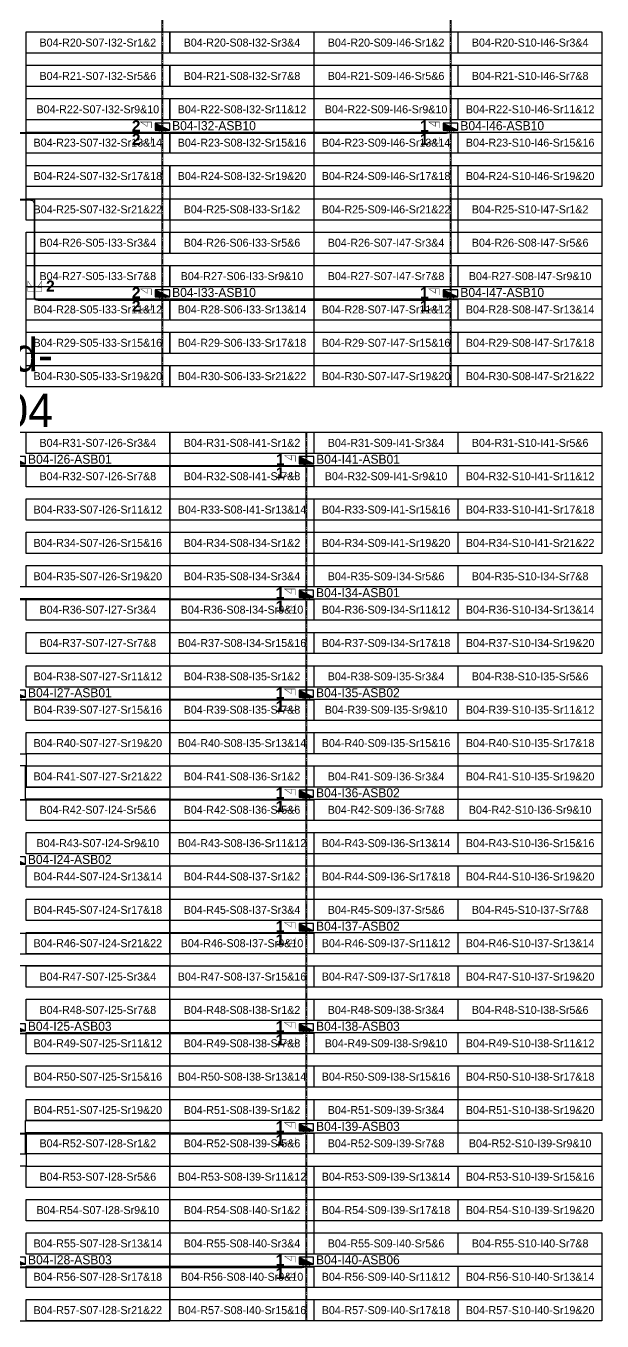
# Model space of a CAD drawing. Header units: metres. Extents: x 530075 to 530399, y 2675487 to 2675927.
# Drawn here: x 530269 to 530398.6, y 2675486.7 to 2675777.9 of the extents above; entities that cross this region are included whole.
import ezdxf
from ezdxf.enums import TextEntityAlignment as Align

# ---------------------------------------------------------------- set-up
doc = ezdxf.new("R2010")
doc.units = ezdxf.units.M
doc.linetypes.add('CENTER', pattern=[2, 1.25, -0.25, 0.25, -0.25])
doc.layers.add('Boundary-12.5 MW Block', color=6, linetype='Continuous', lineweight=9)
doc.layers.add('PILE', color=1, linetype='Continuous', lineweight=15)
for name, color, linetype in [('DC Trench BL-04', 40, 'Continuous'), ('E-Inverter Grouping', 2, 'Continuous'), ('Inverter Block-04', 7, 'Continuous'), ('LT Cable(AG) INV to LT Panel BL-04', 2, 'Continuous'), ('Messenger Wire Block-04 (Master Path)', 30, 'Continuous'), ('Messenger Wire Block-04 (MW Path)', 191, 'Continuous'), ('MMS Block Numbering', 7, 'Continuous'), ('MMS Table Block-04', 8, 'Continuous'), ('Plan Line - DC BL-04', 40, 'Continuous'), ('Section Marking BL-04', 2, 'Continuous')]:
    doc.layers.add(name, color=color, linetype=linetype)
doc.styles.add('Adani Regular', font='Adani Regular.ttf')
doc.styles.add('BoldTextStyle', font='arialbd.ttf')
doc.styles.get("Standard").update_dxf_attribs({"font": 'Adani Regular.ttf'})

# ---------------------------------------------------------------- blocks, each defined once
blk = doc.blocks.new('MMS Table (32.292 x 4.788)')
at = {"color": 0}
blk.add_lwpolyline([(0, -0.002), (0, 4.786), (32.292, 4.786), (32.292, -0.002)], close=True, dxfattribs=at)
at = {"color": 7}
blk.add_attdef('ID1', text='', height=1.8, dxfattribs=at).set_placement((16.146, 2.392), align=Align.MIDDLE_CENTER)
blk = doc.blocks.new('Inverter Block')
h = blk.add_hatch(color=0)
h.dxf.hatch_style = 1
h.paths.add_polyline_path([(-1.46, 2.27), (-1.46, 0.85), (1.46, 0.85)])
at = {"color": 0}
blk.add_lwpolyline([(1.46, 2.27), (-1.46, 2.27), (-1.46, 0.85), (1.46, 0.85)], close=True, dxfattribs=at)
blk.add_lwpolyline([(-1.46, 2.27), (1.46, 0.85)], dxfattribs=at)
at = {"layer": 'PILE'}
for centre in [(-0.61, 0.85), (0.61, 0.85)]:
    blk.add_circle(centre, 0.156, dxfattribs=at)
at = {"color": 7}
blk.add_attdef('ID', (-1.46, 3.01), '', height=1.8, dxfattribs=at)

msp = doc.modelspace()

# ---------------------------------------------------------------- linework, layer by layer
at = {"layer": 'Boundary-12.5 MW Block', "const_width": 0.05}
msp.add_lwpolyline([(530074.71, 2675814.08), (530107.1, 2675814.08), (530107.1, 2675821.58), (530139.5, 2675821.58), (530139.5, 2675844.08), (530171.89, 2675844.08), (530171.89, 2675859.08), (530204.28, 2675859.08), (530204.28, 2675874.08), (530236.67, 2675874.08), (530236.67, 2675881.58), (530269.06, 2675881.58), (530269.06, 2675896.58), (530301.46, 2675896.58), (530301.46, 2675911.58), (530333.85, 2675911.58), (530333.85, 2675926.58), (530398.53, 2675926.58), (530398.53, 2675486.79), (530074.71, 2675486.79)], close=True, dxfattribs=at)
at = {"layer": 'DC Trench BL-04', "color": 40, "const_width": 0.15}
for points in [[(530299.87, 2675821.58), (530299.57, 2675821.58), (530299.57, 2675696.79), (530299.87, 2675696.79)], [(530364.65, 2675821.58), (530364.35, 2675821.58), (530364.35, 2675696.79), (530364.65, 2675696.79)], [(530332.26, 2675686.58), (530331.96, 2675686.58), (530331.96, 2675486.79), (530332.26, 2675486.79)]]:
    msp.add_lwpolyline(points, close=True, dxfattribs=at)
at = {"layer": 'E-Inverter Grouping'}
for points in [[(530333.75, 2675776.58), (530333.75, 2675741.79), (530301.36, 2675741.79), (530301.36, 2675734.29), (530269.06, 2675734.29), (530269.06, 2675776.58)], [(530398.53, 2675776.58), (530398.53, 2675741.79), (530366.14, 2675741.79), (530366.14, 2675734.29), (530333.85, 2675734.29), (530333.85, 2675776.58)], [(530333.75, 2675696.79), (530269.06, 2675696.79), (530269.06, 2675731.58), (530301.46, 2675731.58), (530301.46, 2675739.08), (530333.75, 2675739.08)], [(530398.53, 2675696.79), (530333.85, 2675696.79), (530333.85, 2675731.58), (530366.24, 2675731.58), (530366.24, 2675739.08), (530398.53, 2675739.08)], [(530398.53, 2675659.29), (530333.85, 2675659.29), (530333.85, 2675666.79), (530301.46, 2675666.79), (530301.46, 2675686.58), (530398.53, 2675686.58)], [(530236.67, 2675649.08), (530236.67, 2675614.29), (530269.06, 2675614.29), (530269.06, 2675606.79), (530301.36, 2675606.79), (530301.36, 2675649.08)], [(530236.67, 2675569.29), (530301.36, 2675569.29), (530301.36, 2675604.08), (530268.96, 2675604.08), (530268.96, 2675611.58), (530236.67, 2675611.58)], [(530236.67, 2675524.29), (530268.96, 2675524.29), (530268.96, 2675531.79), (530301.36, 2675531.79), (530301.36, 2675566.58), (530236.67, 2675566.58)], [(530269.06, 2675521.58), (530236.67, 2675521.58), (530236.67, 2675486.79), (530301.36, 2675486.79), (530301.36, 2675529.08), (530269.06, 2675529.08)]]:
    msp.add_lwpolyline(points, close=True, dxfattribs=at)
at = {"layer": 'E-Inverter Grouping', "color": 3}
for points in [[(530236.67, 2675651.79), (530236.67, 2675686.58), (530301.36, 2675686.58), (530301.36, 2675651.79)], [(530301.46, 2675664.07), (530333.75, 2675664.07), (530333.75, 2675656.57), (530398.53, 2675656.57), (530398.53, 2675636.79), (530301.46, 2675636.79)], [(530398.53, 2675606.79), (530366.24, 2675606.79), (530366.24, 2675614.29), (530301.46, 2675614.29), (530301.46, 2675634.07), (530398.53, 2675634.07)], [(530366.14, 2675604.07), (530398.53, 2675604.07), (530398.53, 2675584.29), (530333.85, 2675584.29), (530333.85, 2675591.79), (530301.46, 2675591.79), (530301.46, 2675611.57), (530366.14, 2675611.57)], [(530301.46, 2675589.07), (530333.75, 2675589.07), (530333.75, 2675581.57), (530398.53, 2675581.57), (530398.53, 2675561.79), (530301.46, 2675561.79)], [(530398.53, 2675531.79), (530366.24, 2675531.79), (530366.24, 2675539.29), (530301.46, 2675539.29), (530301.46, 2675559.07), (530398.53, 2675559.07)], [(530366.14, 2675529.07), (530398.53, 2675529.07), (530398.53, 2675509.29), (530333.85, 2675509.29), (530333.85, 2675516.79), (530301.46, 2675516.79), (530301.46, 2675536.57), (530366.14, 2675536.57)], [(530301.46, 2675514.07), (530333.75, 2675514.07), (530333.75, 2675506.57), (530398.53, 2675506.57), (530398.53, 2675486.79), (530301.46, 2675486.79)]]:
    msp.add_lwpolyline(points, close=True, dxfattribs=at)
at = {"layer": 'LT Cable(AG) INV to LT Panel BL-04', "color": 5}
for points in [[(530232.36, 2675719.89), (530228.82, 2675719.89, -0.414214), (530227.92, 2675720.79), (530227.92, 2675723.87, 0.214019), (530227.62, 2675724.54), (530220.91, 2675730.52, -0.214019), (530220.61, 2675731.19), (530220.61, 2675732.9, 0.011115), (530220.61, 2675732.94), (530220.56, 2675733.96, -0.011105), (530220.56, 2675734), (530220.56, 2675752.96, -0.414225), (530221.46, 2675753.86), (530298.82, 2675753.86, 0.414214), (530299.72, 2675754.76), (530299.72, 2675755.19)], [(530232.36, 2675719.91), (530228.85, 2675719.91, -0.414214), (530227.95, 2675720.81), (530227.95, 2675723.88, 0.214019), (530227.65, 2675724.55), (530220.93, 2675730.53, -0.214019), (530220.63, 2675731.2), (530220.63, 2675732.9, 0.011115), (530220.63, 2675732.94), (530220.59, 2675733.96, -0.011105), (530220.59, 2675734), (530220.58, 2675752.94, -0.414225), (530221.48, 2675753.84), (530363.6, 2675753.84, 0.414214), (530364.5, 2675754.74), (530364.5, 2675755.19)], [(530232.36, 2675719.94), (530228.87, 2675719.94, -0.414214), (530227.97, 2675720.84), (530227.97, 2675723.89, 0.214019), (530227.67, 2675724.56), (530220.96, 2675730.54, -0.214019), (530220.66, 2675731.21), (530220.66, 2675732.9, 0.011115), (530220.66, 2675732.94), (530220.61, 2675733.96, -0.011105), (530220.61, 2675734), (530220.61, 2675737.91, -0.414225), (530221.51, 2675738.81), (530270.02, 2675738.81, -0.414214), (530270.92, 2675737.91), (530270.92, 2675717.21, 0.414214), (530271.82, 2675716.31), (530298.82, 2675716.31, 0.414214), (530299.72, 2675717.21), (530299.72, 2675717.69)], [(530232.36, 2675719.96), (530228.9, 2675719.96, -0.414214), (530228, 2675720.86), (530228, 2675723.9, 0.214019), (530227.7, 2675724.57), (530220.98, 2675730.55, -0.214019), (530220.68, 2675731.22), (530220.68, 2675732.9, 0.011115), (530220.68, 2675732.94), (530220.64, 2675733.96, -0.011105), (530220.64, 2675734), (530220.64, 2675737.89, -0.414225), (530221.54, 2675738.79), (530270, 2675738.79, -0.414214), (530270.9, 2675737.89), (530270.9, 2675717.19, 0.414214), (530271.8, 2675716.29), (530363.6, 2675716.29, 0.414214), (530364.5, 2675717.19), (530364.5, 2675717.69)], [(530227.33, 2675717.24), (530225.74, 2675717.24, 0.078431), (530225.47, 2675717.2), (530224.57, 2675716.91, -0.078431), (530224.29, 2675716.86), (530221.19, 2675716.86, 0.414214), (530220.29, 2675715.96), (530220.29, 2675688.16, 0.027742), (530220.29, 2675688.06), (530220.39, 2675687.18, -0.027742), (530220.4, 2675687.08), (530220.4, 2675529.75, 0.414214), (530221.3, 2675528.85), (530331.17, 2675528.85, 0.414214), (530332.07, 2675529.75), (530332.07, 2675530.19)], [(530227.33, 2675717.21), (530225.75, 2675717.21, 0.078431), (530225.47, 2675717.17), (530224.58, 2675716.88, -0.078431), (530224.3, 2675716.84), (530221.21, 2675716.84, 0.414214), (530220.31, 2675715.94), (530220.31, 2675688.16, 0.027742), (530220.32, 2675688.07), (530220.42, 2675687.18, -0.027742), (530220.42, 2675687.08), (530220.42, 2675552.27, 0.414214), (530221.32, 2675551.37), (530331.17, 2675551.37, 0.414214), (530332.07, 2675552.27), (530332.07, 2675552.69)], [(530229.32, 2675717.16), (530225.75, 2675717.16, 0.078431), (530225.48, 2675717.12), (530224.58, 2675716.83, -0.078431), (530224.31, 2675716.79), (530221.26, 2675716.79, 0.414214), (530220.36, 2675715.89), (530220.36, 2675688.17, 0.027742), (530220.37, 2675688.07), (530220.47, 2675687.18, -0.027742), (530220.47, 2675687.08), (530220.47, 2675574.82, 0.414214), (530221.37, 2675573.92), (530331.17, 2675573.92, 0.414214), (530332.07, 2675574.82), (530332.07, 2675575.19)], [(530229.32, 2675717.11), (530225.76, 2675717.11, 0.078431), (530225.48, 2675717.07), (530224.59, 2675716.78, -0.078431), (530224.31, 2675716.74), (530221.31, 2675716.74, 0.414214), (530220.41, 2675715.84), (530220.41, 2675688.17, 0.027742), (530220.42, 2675688.07), (530220.52, 2675687.18, -0.027742), (530220.52, 2675687.08), (530220.52, 2675604.87, 0.414214), (530221.42, 2675603.97), (530331.17, 2675603.97, 0.414214), (530332.07, 2675604.87), (530332.07, 2675605.19)], [(530229.32, 2675717.09), (530225.77, 2675717.09, 0.078431), (530225.49, 2675717.05), (530224.6, 2675716.76, -0.078431), (530224.32, 2675716.71), (530221.34, 2675716.71, 0.414214), (530220.44, 2675715.81), (530220.44, 2675688.17, 0.027742), (530220.44, 2675688.07), (530220.54, 2675687.18, -0.027742), (530220.55, 2675687.08), (530220.55, 2675627.4, 0.414214), (530221.45, 2675626.5), (530331.17, 2675626.5, 0.414214), (530332.07, 2675627.4), (530332.07, 2675627.69)], [(530231.48, 2675717.04), (530225.77, 2675717.04, 0.078431), (530225.5, 2675717), (530224.6, 2675716.71, -0.078431), (530224.33, 2675716.66), (530221.39, 2675716.66, 0.414214), (530220.49, 2675715.76), (530220.49, 2675688.17, 0.027742), (530220.49, 2675688.07), (530220.59, 2675687.19, -0.027742), (530220.6, 2675687.09), (530220.6, 2675649.95, 0.414214), (530221.5, 2675649.05), (530331.17, 2675649.05, 0.414214), (530332.07, 2675649.95), (530332.07, 2675650.19)], [(530231.48, 2675717.01), (530225.78, 2675717.01, 0.078431), (530225.5, 2675716.97), (530224.61, 2675716.68, -0.078431), (530224.33, 2675716.64), (530221.41, 2675716.64, 0.414214), (530220.51, 2675715.74), (530220.51, 2675688.18, 0.027742), (530220.52, 2675688.08), (530220.62, 2675687.19, -0.027742), (530220.62, 2675687.09), (530220.62, 2675679.98, 0.414214), (530221.52, 2675679.08), (530331.21, 2675679.08, 0.414214), (530332.11, 2675679.98), (530332.11, 2675680.19)]]:
    msp.add_lwpolyline(points, format="xyb", dxfattribs=at)
at = {"layer": 'LT Cable(AG) INV to LT Panel BL-04'}
msp.add_lwpolyline([(530228.35, 2675717.58), (530226.64, 2675717.58, 0.078431), (530226.37, 2675717.54), (530224.56, 2675716.96, -0.078431), (530224.29, 2675716.91), (530221.14, 2675716.91, 0.414214), (530220.24, 2675716.01), (530220.24, 2675688.16, 0.027742), (530220.24, 2675688.06), (530220.34, 2675687.17, -0.027742), (530220.35, 2675687.07), (530220.35, 2675499.7, 0.414214), (530221.25, 2675498.8), (530331.17, 2675498.8, 0.414214), (530332.07, 2675499.7), (530332.07, 2675500.19)], format="xyb", dxfattribs=at)
at = {"layer": 'Messenger Wire Block-04 (Master Path)'}
for points in [[(530220.49, 2675753.94), (530366.14, 2675753.94)], [(530220.49, 2675738.94), (530271.05, 2675738.94)], [(530271.05, 2675716.44), (530271.05, 2675738.94)], [(530271.05, 2675716.44), (530366.14, 2675716.44)], [(530220.49, 2675678.94), (530333.75, 2675678.94)], [(530220.49, 2675648.94), (530333.75, 2675648.94)], [(530220.49, 2675626.44), (530333.75, 2675626.44)], [(530220.49, 2675603.94), (530333.75, 2675603.94)], [(530220.49, 2675573.94), (530333.75, 2675573.94)], [(530220.49, 2675551.44), (530333.75, 2675551.44)], [(530220.49, 2675528.94), (530333.75, 2675528.94)], [(530220.49, 2675498.94), (530333.75, 2675498.94)]]:
    msp.add_lwpolyline(points, dxfattribs=at)
at = {"layer": 'Messenger Wire Block-04 (MW Path)', "const_width": 0.1}
for points in [[(530220.49, 2675753.94), (530366.14, 2675753.94)], [(530220.49, 2675738.94), (530271.05, 2675738.94)], [(530270.8, 2675716.44), (530270.8, 2675738.94)], [(530271.05, 2675716.44), (530366.14, 2675716.44)], [(530220.49, 2675678.94), (530333.75, 2675678.94)], [(530220.49, 2675648.94), (530333.75, 2675648.94)], [(530220.49, 2675626.44), (530333.75, 2675626.44)], [(530220.49, 2675603.94), (530333.75, 2675603.94)], [(530220.49, 2675573.94), (530333.75, 2675573.94)], [(530220.49, 2675551.44), (530333.75, 2675551.44)], [(530220.49, 2675528.94), (530333.75, 2675528.94)], [(530220.49, 2675498.94), (530333.75, 2675498.94)]]:
    msp.add_lwpolyline(points, dxfattribs=at)
at = {"layer": 'Plan Line - DC BL-04', "color": 6, "linetype": 'CENTER'}
for points in [[(530299.72, 2675821.58), (530299.72, 2675696.79)], [(530364.5, 2675821.58), (530364.5, 2675696.79)], [(530332.11, 2675686.58), (530332.11, 2675486.79)]]:
    msp.add_lwpolyline(points, dxfattribs=at)
at = {"layer": 'Section Marking BL-04', "color": 94, "lineweight": 35, "true_color": 0x00a500, "const_width": 0.1}
for points in [[(530297.22, 2675754.94), (530297.22, 2675756.33), (530294.82, 2675756.33), (530296.3, 2675755.32), (530296.3, 2675756.33)], [(530362, 2675754.94), (530362, 2675756.33), (530359.6, 2675756.33), (530361.08, 2675755.32), (530361.08, 2675756.33)], [(530297.22, 2675752.94), (530297.22, 2675751.55), (530294.82, 2675751.55), (530296.3, 2675752.56), (530296.3, 2675751.55)], [(530362, 2675752.94), (530362, 2675751.55), (530359.6, 2675751.55), (530361.08, 2675752.56), (530361.08, 2675751.55)], [(530270.85, 2675718.19), (530269.46, 2675718.19), (530269.46, 2675720.59), (530270.47, 2675719.11), (530269.46, 2675719.11)], [(530271.25, 2675718.19), (530272.64, 2675718.19), (530272.64, 2675720.59), (530271.63, 2675719.11), (530272.64, 2675719.11)], [(530297.22, 2675717.44), (530297.22, 2675718.83), (530294.82, 2675718.83), (530296.3, 2675717.82), (530296.3, 2675718.83)], [(530362, 2675717.44), (530362, 2675718.83), (530359.6, 2675718.83), (530361.08, 2675717.82), (530361.08, 2675718.83)], [(530297.22, 2675715.44), (530297.22, 2675714.05), (530294.82, 2675714.05), (530296.3, 2675715.06), (530296.3, 2675714.05)], [(530362, 2675715.44), (530362, 2675714.05), (530359.6, 2675714.05), (530361.08, 2675715.06), (530361.08, 2675714.05)], [(530329.61, 2675679.94), (530329.61, 2675681.33), (530327.21, 2675681.33), (530328.69, 2675680.32), (530328.69, 2675681.33)], [(530329.61, 2675677.94), (530329.61, 2675676.55), (530327.21, 2675676.55), (530328.69, 2675677.56), (530328.69, 2675676.55)], [(530329.57, 2675649.94), (530329.57, 2675651.33), (530327.17, 2675651.33), (530328.65, 2675650.32), (530328.65, 2675651.33)], [(530329.57, 2675647.94), (530329.57, 2675646.55), (530327.17, 2675646.55), (530328.65, 2675647.56), (530328.65, 2675646.55)], [(530329.57, 2675627.44), (530329.57, 2675628.83), (530327.17, 2675628.83), (530328.65, 2675627.82), (530328.65, 2675628.83)], [(530329.57, 2675625.44), (530329.57, 2675624.05), (530327.17, 2675624.05), (530328.65, 2675625.06), (530328.65, 2675624.05)], [(530329.57, 2675604.94), (530329.57, 2675606.33), (530327.17, 2675606.33), (530328.65, 2675605.32), (530328.65, 2675606.33)], [(530329.57, 2675602.94), (530329.57, 2675601.55), (530327.17, 2675601.55), (530328.65, 2675602.56), (530328.65, 2675601.55)], [(530329.57, 2675574.94), (530329.57, 2675576.33), (530327.17, 2675576.33), (530328.65, 2675575.32), (530328.65, 2675576.33)], [(530329.57, 2675572.94), (530329.57, 2675571.55), (530327.17, 2675571.55), (530328.65, 2675572.56), (530328.65, 2675571.55)], [(530329.57, 2675552.44), (530329.57, 2675553.83), (530327.17, 2675553.83), (530328.65, 2675552.82), (530328.65, 2675553.83)], [(530329.57, 2675550.44), (530329.57, 2675549.05), (530327.17, 2675549.05), (530328.65, 2675550.06), (530328.65, 2675549.05)], [(530329.57, 2675529.94), (530329.57, 2675531.33), (530327.17, 2675531.33), (530328.65, 2675530.32), (530328.65, 2675531.33)], [(530329.57, 2675527.94), (530329.57, 2675526.55), (530327.17, 2675526.55), (530328.65, 2675527.56), (530328.65, 2675526.55)], [(530329.57, 2675499.94), (530329.57, 2675501.33), (530327.17, 2675501.33), (530328.65, 2675500.32), (530328.65, 2675501.33)], [(530329.57, 2675497.94), (530329.57, 2675496.55), (530327.17, 2675496.55), (530328.65, 2675497.56), (530328.65, 2675496.55)]]:
    msp.add_lwpolyline(points, dxfattribs=at)

# ---------------------------------------------------------------- block references
at = {"layer": 'Inverter Block-04'}
ref = msp.add_blockref('Inverter Block', (530299.72, 2675753.53), dxfattribs=dict(at, xscale=1.124999999976148, yscale=1.124999999976148, zscale=1.124999999976148))
ref.add_attrib('ID', 'B04-I32-ASB10', (530301.91, 2675754.49), dxfattribs={"layer": '0', "color": 7, "height": 2.025})
ref = msp.add_blockref('Inverter Block', (530364.5, 2675753.53), dxfattribs=dict(at, xscale=1.124999999976148, yscale=1.124999999976148, zscale=1.124999999976148))
ref.add_attrib('ID', 'B04-I46-ASB10', (530366.7, 2675754.49), dxfattribs={"layer": '0', "color": 7, "height": 2.025})
ref = msp.add_blockref('Inverter Block', (530299.72, 2675716.03), dxfattribs=dict(at, xscale=1.124999999976148, yscale=1.124999999976148, zscale=1.124999999976148))
ref.add_attrib('ID', 'B04-I33-ASB10', (530301.91, 2675716.99), dxfattribs={"layer": '0', "color": 7, "height": 2.025})
ref = msp.add_blockref('Inverter Block', (530364.5, 2675716.03), dxfattribs=dict(at, xscale=1.124999999976148, yscale=1.124999999976148, zscale=1.124999999976148))
ref.add_attrib('ID', 'B04-I47-ASB10', (530366.7, 2675716.99), dxfattribs={"layer": '0', "color": 7, "height": 2.025})
ref = msp.add_blockref('Inverter Block', (530267.32, 2675678.53), dxfattribs=dict(at, xscale=1.124999999976148, yscale=1.124999999976148, zscale=1.124999999976148))
ref.add_attrib('ID', 'B04-I26-ASB01', (530269.52, 2675679.49), dxfattribs={"layer": '0', "color": 7, "height": 2.025})
ref = msp.add_blockref('Inverter Block', (530332.11, 2675678.53), dxfattribs=dict(at, xscale=1.124999999976148, yscale=1.124999999976148, zscale=1.124999999976148))
ref.add_attrib('ID', 'B04-I41-ASB01', (530334.3, 2675679.49), dxfattribs={"layer": '0', "color": 7, "height": 2.025})
ref = msp.add_blockref('Inverter Block', (530332.07, 2675648.53), dxfattribs=dict(at, xscale=1.124999999976148, yscale=1.124999999976148, zscale=1.124999999976148))
ref.add_attrib('ID', 'B04-I34-ASB01', (530334.26, 2675649.49), dxfattribs={"layer": '0', "color": 7, "height": 2.025})
ref = msp.add_blockref('Inverter Block', (530267.32, 2675626.03), dxfattribs=dict(at, xscale=1.124999999976148, yscale=1.124999999976148, zscale=1.124999999976148))
ref.add_attrib('ID', 'B04-I27-ASB01', (530269.52, 2675626.99), dxfattribs={"layer": '0', "color": 7, "height": 2.025})
ref = msp.add_blockref('Inverter Block', (530332.07, 2675626.03), dxfattribs=dict(at, xscale=1.124999999976148, yscale=1.124999999976148, zscale=1.124999999976148))
ref.add_attrib('ID', 'B04-I35-ASB02', (530334.26, 2675626.99), dxfattribs={"layer": '0', "color": 7, "height": 2.025})
ref = msp.add_blockref('Inverter Block', (530332.07, 2675603.53), dxfattribs=dict(at, xscale=1.124999999976148, yscale=1.124999999976148, zscale=1.124999999976148))
ref.add_attrib('ID', 'B04-I36-ASB02', (530334.26, 2675604.49), dxfattribs={"layer": '0', "color": 7, "height": 2.025})
ref = msp.add_blockref('Inverter Block', (530267.29, 2675588.53), dxfattribs=dict(at, xscale=1.124999999976148, yscale=1.124999999976148, zscale=1.124999999976148))
ref.add_attrib('ID', 'B04-I24-ASB02', (530269.48, 2675589.49), dxfattribs={"layer": '0', "color": 7, "height": 2.025})
ref = msp.add_blockref('Inverter Block', (530332.07, 2675573.53), dxfattribs=dict(at, xscale=1.124999999976148, yscale=1.124999999976148, zscale=1.124999999976148))
ref.add_attrib('ID', 'B04-I37-ASB02', (530334.26, 2675574.49), dxfattribs={"layer": '0', "color": 7, "height": 2.025})
ref = msp.add_blockref('Inverter Block', (530267.29, 2675551.03), dxfattribs=dict(at, xscale=1.124999999976148, yscale=1.124999999976148, zscale=1.124999999976148))
ref.add_attrib('ID', 'B04-I25-ASB03', (530269.48, 2675551.99), dxfattribs={"layer": '0', "color": 7, "height": 2.025})
ref = msp.add_blockref('Inverter Block', (530332.07, 2675551.03), dxfattribs=dict(at, xscale=1.124999999976148, yscale=1.124999999976148, zscale=1.124999999976148))
ref.add_attrib('ID', 'B04-I38-ASB03', (530334.26, 2675551.99), dxfattribs={"layer": '0', "color": 7, "height": 2.025})
ref = msp.add_blockref('Inverter Block', (530332.07, 2675528.53), dxfattribs=dict(at, xscale=1.124999999976148, yscale=1.124999999976148, zscale=1.124999999976148))
ref.add_attrib('ID', 'B04-I39-ASB03', (530334.26, 2675529.49), dxfattribs={"layer": '0', "color": 7, "height": 2.025})
ref = msp.add_blockref('Inverter Block', (530267.32, 2675498.53), dxfattribs=dict(at, xscale=1.124999999976148, yscale=1.124999999976148, zscale=1.124999999976148))
ref.add_attrib('ID', 'B04-I28-ASB03', (530269.52, 2675499.49), dxfattribs={"layer": '0', "color": 7, "height": 2.025})
ref = msp.add_blockref('Inverter Block', (530332.07, 2675498.53), dxfattribs=dict(at, xscale=1.124999999976148, yscale=1.124999999976148, zscale=1.124999999976148))
ref.add_attrib('ID', 'B04-I40-ASB06', (530334.26, 2675499.49), dxfattribs={"layer": '0', "color": 7, "height": 2.025})
at = {"layer": 'MMS Table Block-04'}
for p, values in [((530269.06, 2675771.79), {'ID1': 'B04-R20-S07-I32-Sr1&2'}), ((530301.46, 2675771.79), {'ID1': 'B04-R20-S08-I32-Sr3&4'}), ((530333.85, 2675771.79), {'ID1': 'B04-R20-S09-I46-Sr1&2'}), ((530366.24, 2675771.79), {'ID1': 'B04-R20-S10-I46-Sr3&4'}), ((530269.06, 2675764.29), {'ID1': 'B04-R21-S07-I32-Sr5&6'}), ((530301.46, 2675764.29), {'ID1': 'B04-R21-S08-I32-Sr7&8'}), ((530333.85, 2675764.29), {'ID1': 'B04-R21-S09-I46-Sr5&6'}), ((530366.24, 2675764.29), {'ID1': 'B04-R21-S10-I46-Sr7&8'}), ((530269.06, 2675756.79), {'ID1': 'B04-R22-S07-I32-Sr9&10'}), ((530301.46, 2675756.79), {'ID1': 'B04-R22-S08-I32-Sr11&12'}), ((530333.85, 2675756.79), {'ID1': 'B04-R22-S09-I46-Sr9&10'}), ((530366.24, 2675756.79), {'ID1': 'B04-R22-S10-I46-Sr11&12'}), ((530269.06, 2675749.29), {'ID1': 'B04-R23-S07-I32-Sr13&14'}), ((530301.46, 2675749.29), {'ID1': 'B04-R23-S08-I32-Sr15&16'}), ((530333.85, 2675749.29), {'ID1': 'B04-R23-S09-I46-Sr13&14'}), ((530366.24, 2675749.29), {'ID1': 'B04-R23-S10-I46-Sr15&16'}), ((530269.06, 2675741.79), {'ID1': 'B04-R24-S07-I32-Sr17&18'}), ((530301.46, 2675741.79), {'ID1': 'B04-R24-S08-I32-Sr19&20'}), ((530333.85, 2675741.79), {'ID1': 'B04-R24-S09-I46-Sr17&18'}), ((530366.24, 2675741.79), {'ID1': 'B04-R24-S10-I46-Sr19&20'}), ((530269.06, 2675734.29), {'ID1': 'B04-R25-S07-I32-Sr21&22'}), ((530301.46, 2675734.29), {'ID1': 'B04-R25-S08-I33-Sr1&2'}), ((530333.85, 2675734.29), {'ID1': 'B04-R25-S09-I46-Sr21&22'}), ((530366.24, 2675734.29), {'ID1': 'B04-R25-S10-I47-Sr1&2'}), ((530269.06, 2675726.79), {'ID1': 'B04-R26-S05-I33-Sr3&4'}), ((530301.46, 2675726.79), {'ID1': 'B04-R26-S06-I33-Sr5&6'}), ((530333.85, 2675726.79), {'ID1': 'B04-R26-S07-I47-Sr3&4'}), ((530366.24, 2675726.79), {'ID1': 'B04-R26-S08-I47-Sr5&6'}), ((530269.06, 2675719.29), {'ID1': 'B04-R27-S05-I33-Sr7&8'}), ((530301.46, 2675719.29), {'ID1': 'B04-R27-S06-I33-Sr9&10'}), ((530333.85, 2675719.29), {'ID1': 'B04-R27-S07-I47-Sr7&8'}), ((530366.24, 2675719.29), {'ID1': 'B04-R27-S08-I47-Sr9&10'}), ((530269.06, 2675711.79), {'ID1': 'B04-R28-S05-I33-Sr11&12'}), ((530301.46, 2675711.79), {'ID1': 'B04-R28-S06-I33-Sr13&14'}), ((530333.85, 2675711.79), {'ID1': 'B04-R28-S07-I47-Sr11&12'}), ((530366.24, 2675711.79), {'ID1': 'B04-R28-S08-I47-Sr13&14'}), ((530269.06, 2675704.29), {'ID1': 'B04-R29-S05-I33-Sr15&16'}), ((530301.46, 2675704.29), {'ID1': 'B04-R29-S06-I33-Sr17&18'}), ((530333.85, 2675704.29), {'ID1': 'B04-R29-S07-I47-Sr15&16'}), ((530366.24, 2675704.29), {'ID1': 'B04-R29-S08-I47-Sr17&18'}), ((530269.06, 2675696.79), {'ID1': 'B04-R30-S05-I33-Sr19&20'}), ((530301.46, 2675696.79), {'ID1': 'B04-R30-S06-I33-Sr21&22'}), ((530333.85, 2675696.79), {'ID1': 'B04-R30-S07-I47-Sr19&20'}), ((530366.24, 2675696.79), {'ID1': 'B04-R30-S08-I47-Sr21&22'}), ((530269.06, 2675681.79), {'ID1': 'B04-R31-S07-I26-Sr3&4'}), ((530301.46, 2675681.79), {'ID1': 'B04-R31-S08-I41-Sr1&2'}), ((530333.85, 2675681.79), {'ID1': 'B04-R31-S09-I41-Sr3&4'}), ((530366.24, 2675681.79), {'ID1': 'B04-R31-S10-I41-Sr5&6'}), ((530269.06, 2675674.29), {'ID1': 'B04-R32-S07-I26-Sr7&8'}), ((530301.46, 2675674.29), {'ID1': 'B04-R32-S08-I41-Sr7&8'}), ((530333.85, 2675674.29), {'ID1': 'B04-R32-S09-I41-Sr9&10'}), ((530366.24, 2675674.29), {'ID1': 'B04-R32-S10-I41-Sr11&12'}), ((530269.06, 2675666.79), {'ID1': 'B04-R33-S07-I26-Sr11&12'}), ((530301.46, 2675666.79), {'ID1': 'B04-R33-S08-I41-Sr13&14'}), ((530333.85, 2675666.79), {'ID1': 'B04-R33-S09-I41-Sr15&16'}), ((530366.24, 2675666.79), {'ID1': 'B04-R33-S10-I41-Sr17&18'}), ((530269.06, 2675659.29), {'ID1': 'B04-R34-S07-I26-Sr15&16'}), ((530301.46, 2675659.29), {'ID1': 'B04-R34-S08-I34-Sr1&2'}), ((530333.85, 2675659.29), {'ID1': 'B04-R34-S09-I41-Sr19&20'}), ((530366.24, 2675659.29), {'ID1': 'B04-R34-S10-I41-Sr21&22'}), ((530269.06, 2675651.79), {'ID1': 'B04-R35-S07-I26-Sr19&20'}), ((530301.46, 2675651.79), {'ID1': 'B04-R35-S08-I34-Sr3&4'}), ((530333.85, 2675651.79), {'ID1': 'B04-R35-S09-I34-Sr5&6'}), ((530366.24, 2675651.79), {'ID1': 'B04-R35-S10-I34-Sr7&8'}), ((530269.06, 2675644.29), {'ID1': 'B04-R36-S07-I27-Sr3&4'}), ((530301.46, 2675644.29), {'ID1': 'B04-R36-S08-I34-Sr9&10'}), ((530333.85, 2675644.29), {'ID1': 'B04-R36-S09-I34-Sr11&12'}), ((530366.24, 2675644.29), {'ID1': 'B04-R36-S10-I34-Sr13&14'}), ((530269.06, 2675636.79), {'ID1': 'B04-R37-S07-I27-Sr7&8'}), ((530301.46, 2675636.79), {'ID1': 'B04-R37-S08-I34-Sr15&16'}), ((530333.85, 2675636.79), {'ID1': 'B04-R37-S09-I34-Sr17&18'}), ((530366.24, 2675636.79), {'ID1': 'B04-R37-S10-I34-Sr19&20'}), ((530269.06, 2675629.29), {'ID1': 'B04-R38-S07-I27-Sr11&12'}), ((530301.46, 2675629.29), {'ID1': 'B04-R38-S08-I35-Sr1&2'}), ((530333.85, 2675629.29), {'ID1': 'B04-R38-S09-I35-Sr3&4'}), ((530366.24, 2675629.29), {'ID1': 'B04-R38-S10-I35-Sr5&6'}), ((530269.06, 2675621.79), {'ID1': 'B04-R39-S07-I27-Sr15&16'}), ((530301.46, 2675621.79), {'ID1': 'B04-R39-S08-I35-Sr7&8'}), ((530333.85, 2675621.79), {'ID1': 'B04-R39-S09-I35-Sr9&10'}), ((530366.24, 2675621.79), {'ID1': 'B04-R39-S10-I35-Sr11&12'}), ((530269.06, 2675614.29), {'ID1': 'B04-R40-S07-I27-Sr19&20'}), ((530301.46, 2675614.29), {'ID1': 'B04-R40-S08-I35-Sr13&14'}), ((530333.85, 2675614.29), {'ID1': 'B04-R40-S09-I35-Sr15&16'}), ((530366.24, 2675614.29), {'ID1': 'B04-R40-S10-I35-Sr17&18'}), ((530269.06, 2675606.79), {'ID1': 'B04-R41-S07-I27-Sr21&22'}), ((530301.46, 2675606.79), {'ID1': 'B04-R41-S08-I36-Sr1&2'}), ((530333.85, 2675606.79), {'ID1': 'B04-R41-S09-I36-Sr3&4'}), ((530366.24, 2675606.79), {'ID1': 'B04-R41-S10-I35-Sr19&20'}), ((530269.06, 2675599.29), {'ID1': 'B04-R42-S07-I24-Sr5&6'}), ((530301.46, 2675599.29), {'ID1': 'B04-R42-S08-I36-Sr5&6'}), ((530333.85, 2675599.29), {'ID1': 'B04-R42-S09-I36-Sr7&8'}), ((530366.24, 2675599.29), {'ID1': 'B04-R42-S10-I36-Sr9&10'}), ((530269.06, 2675591.79), {'ID1': 'B04-R43-S07-I24-Sr9&10'}), ((530301.46, 2675591.79), {'ID1': 'B04-R43-S08-I36-Sr11&12'}), ((530333.85, 2675591.79), {'ID1': 'B04-R43-S09-I36-Sr13&14'}), ((530366.24, 2675591.79), {'ID1': 'B04-R43-S10-I36-Sr15&16'}), ((530269.06, 2675584.29), {'ID1': 'B04-R44-S07-I24-Sr13&14'}), ((530301.46, 2675584.29), {'ID1': 'B04-R44-S08-I37-Sr1&2'}), ((530333.85, 2675584.29), {'ID1': 'B04-R44-S09-I36-Sr17&18'}), ((530366.24, 2675584.29), {'ID1': 'B04-R44-S10-I36-Sr19&20'}), ((530269.06, 2675576.79), {'ID1': 'B04-R45-S07-I24-Sr17&18'}), ((530301.46, 2675576.79), {'ID1': 'B04-R45-S08-I37-Sr3&4'}), ((530333.85, 2675576.79), {'ID1': 'B04-R45-S09-I37-Sr5&6'}), ((530366.24, 2675576.79), {'ID1': 'B04-R45-S10-I37-Sr7&8'}), ((530269.06, 2675569.29), {'ID1': 'B04-R46-S07-I24-Sr21&22'}), ((530301.46, 2675569.29), {'ID1': 'B04-R46-S08-I37-Sr9&10'}), ((530333.85, 2675569.29), {'ID1': 'B04-R46-S09-I37-Sr11&12'}), ((530366.24, 2675569.29), {'ID1': 'B04-R46-S10-I37-Sr13&14'}), ((530269.06, 2675561.79), {'ID1': 'B04-R47-S07-I25-Sr3&4'}), ((530301.46, 2675561.79), {'ID1': 'B04-R47-S08-I37-Sr15&16'}), ((530333.85, 2675561.79), {'ID1': 'B04-R47-S09-I37-Sr17&18'}), ((530366.24, 2675561.79), {'ID1': 'B04-R47-S10-I37-Sr19&20'}), ((530269.06, 2675554.29), {'ID1': 'B04-R48-S07-I25-Sr7&8'}), ((530301.46, 2675554.29), {'ID1': 'B04-R48-S08-I38-Sr1&2'}), ((530333.85, 2675554.29), {'ID1': 'B04-R48-S09-I38-Sr3&4'}), ((530366.24, 2675554.29), {'ID1': 'B04-R48-S10-I38-Sr5&6'}), ((530269.06, 2675546.79), {'ID1': 'B04-R49-S07-I25-Sr11&12'}), ((530301.46, 2675546.79), {'ID1': 'B04-R49-S08-I38-Sr7&8'}), ((530333.85, 2675546.79), {'ID1': 'B04-R49-S09-I38-Sr9&10'}), ((530366.24, 2675546.79), {'ID1': 'B04-R49-S10-I38-Sr11&12'}), ((530269.06, 2675539.29), {'ID1': 'B04-R50-S07-I25-Sr15&16'}), ((530301.46, 2675539.29), {'ID1': 'B04-R50-S08-I38-Sr13&14'}), ((530333.85, 2675539.29), {'ID1': 'B04-R50-S09-I38-Sr15&16'}), ((530366.24, 2675539.29), {'ID1': 'B04-R50-S10-I38-Sr17&18'}), ((530269.06, 2675531.79), {'ID1': 'B04-R51-S07-I25-Sr19&20'}), ((530301.46, 2675531.79), {'ID1': 'B04-R51-S08-I39-Sr1&2'}), ((530333.85, 2675531.79), {'ID1': 'B04-R51-S09-I39-Sr3&4'}), ((530366.24, 2675531.79), {'ID1': 'B04-R51-S10-I38-Sr19&20'}), ((530269.06, 2675524.29), {'ID1': 'B04-R52-S07-I28-Sr1&2'}), ((530301.46, 2675524.29), {'ID1': 'B04-R52-S08-I39-Sr5&6'}), ((530333.85, 2675524.29), {'ID1': 'B04-R52-S09-I39-Sr7&8'}), ((530366.24, 2675524.29), {'ID1': 'B04-R52-S10-I39-Sr9&10'}), ((530269.06, 2675516.79), {'ID1': 'B04-R53-S07-I28-Sr5&6'}), ((530301.46, 2675516.79), {'ID1': 'B04-R53-S08-I39-Sr11&12'}), ((530333.85, 2675516.79), {'ID1': 'B04-R53-S09-I39-Sr13&14'}), ((530366.24, 2675516.79), {'ID1': 'B04-R53-S10-I39-Sr15&16'}), ((530269.06, 2675509.29), {'ID1': 'B04-R54-S07-I28-Sr9&10'}), ((530301.46, 2675509.29), {'ID1': 'B04-R54-S08-I40-Sr1&2'}), ((530333.85, 2675509.29), {'ID1': 'B04-R54-S09-I39-Sr17&18'}), ((530366.24, 2675509.29), {'ID1': 'B04-R54-S10-I39-Sr19&20'}), ((530269.06, 2675501.79), {'ID1': 'B04-R55-S07-I28-Sr13&14'}), ((530301.46, 2675501.79), {'ID1': 'B04-R55-S08-I40-Sr3&4'}), ((530333.85, 2675501.79), {'ID1': 'B04-R55-S09-I40-Sr5&6'}), ((530366.24, 2675501.79), {'ID1': 'B04-R55-S10-I40-Sr7&8'}), ((530269.06, 2675494.29), {'ID1': 'B04-R56-S07-I28-Sr17&18'}), ((530301.46, 2675494.29), {'ID1': 'B04-R56-S08-I40-Sr9&10'}), ((530333.85, 2675494.29), {'ID1': 'B04-R56-S09-I40-Sr11&12'}), ((530366.24, 2675494.29), {'ID1': 'B04-R56-S10-I40-Sr13&14'}), ((530269.06, 2675486.79), {'ID1': 'B04-R57-S07-I28-Sr21&22'}), ((530301.46, 2675486.79), {'ID1': 'B04-R57-S08-I40-Sr15&16'}), ((530333.85, 2675486.79), {'ID1': 'B04-R57-S09-I40-Sr17&18'}), ((530366.24, 2675486.79), {'ID1': 'B04-R57-S10-I40-Sr19&20'})]:
    msp.add_blockref('MMS Table (32.292 x 4.788)', p, dxfattribs=at).add_auto_attribs(values)

# ---------------------------------------------------------------- texts
at = {"layer": 'MMS Block Numbering', "insert": (530261.74, 2675697.68), "char_height": 7.5, "attachment_point": 5, "style": 'Adani Regular'}
msp.add_mtext_dynamic_manual_height_columns('A16d-\\PBL-04', width=41.5354, gutter_width=1, heights=[0], dxfattribs=at)
at = {"layer": 'Section Marking BL-04', "color": 94, "true_color": 0x00a500, "style": 'BoldTextStyle'}
for s, p in [('2', (530293.82, 2675755.44)), ('1', (530358.6, 2675755.44)), ('2', (530293.82, 2675752.44)), ('1', (530358.6, 2675752.44)), ('2', (530274.55, 2675719.44)), ('2', (530293.82, 2675717.94)), ('1', (530358.6, 2675717.94)), ('2', (530293.82, 2675714.94)), ('1', (530358.6, 2675714.94)), ('1', (530326.21, 2675680.44)), ('1', (530326.21, 2675677.44)), ('1', (530326.17, 2675650.44)), ('1', (530326.17, 2675647.44)), ('1', (530326.17, 2675627.94)), ('1', (530326.17, 2675624.94)), ('1', (530326.17, 2675605.44)), ('1', (530326.17, 2675602.44)), ('1', (530326.17, 2675575.44)), ('1', (530326.17, 2675572.44)), ('1', (530326.17, 2675552.94)), ('1', (530326.17, 2675549.94)), ('1', (530326.17, 2675530.44)), ('1', (530326.17, 2675527.44)), ('1', (530326.17, 2675500.44)), ('1', (530326.17, 2675497.44))]:
    msp.add_text(s, height=2.5, dxfattribs=at).set_placement(p, align=Align.MIDDLE_CENTER)

doc.saveas('drawing.dxf')
